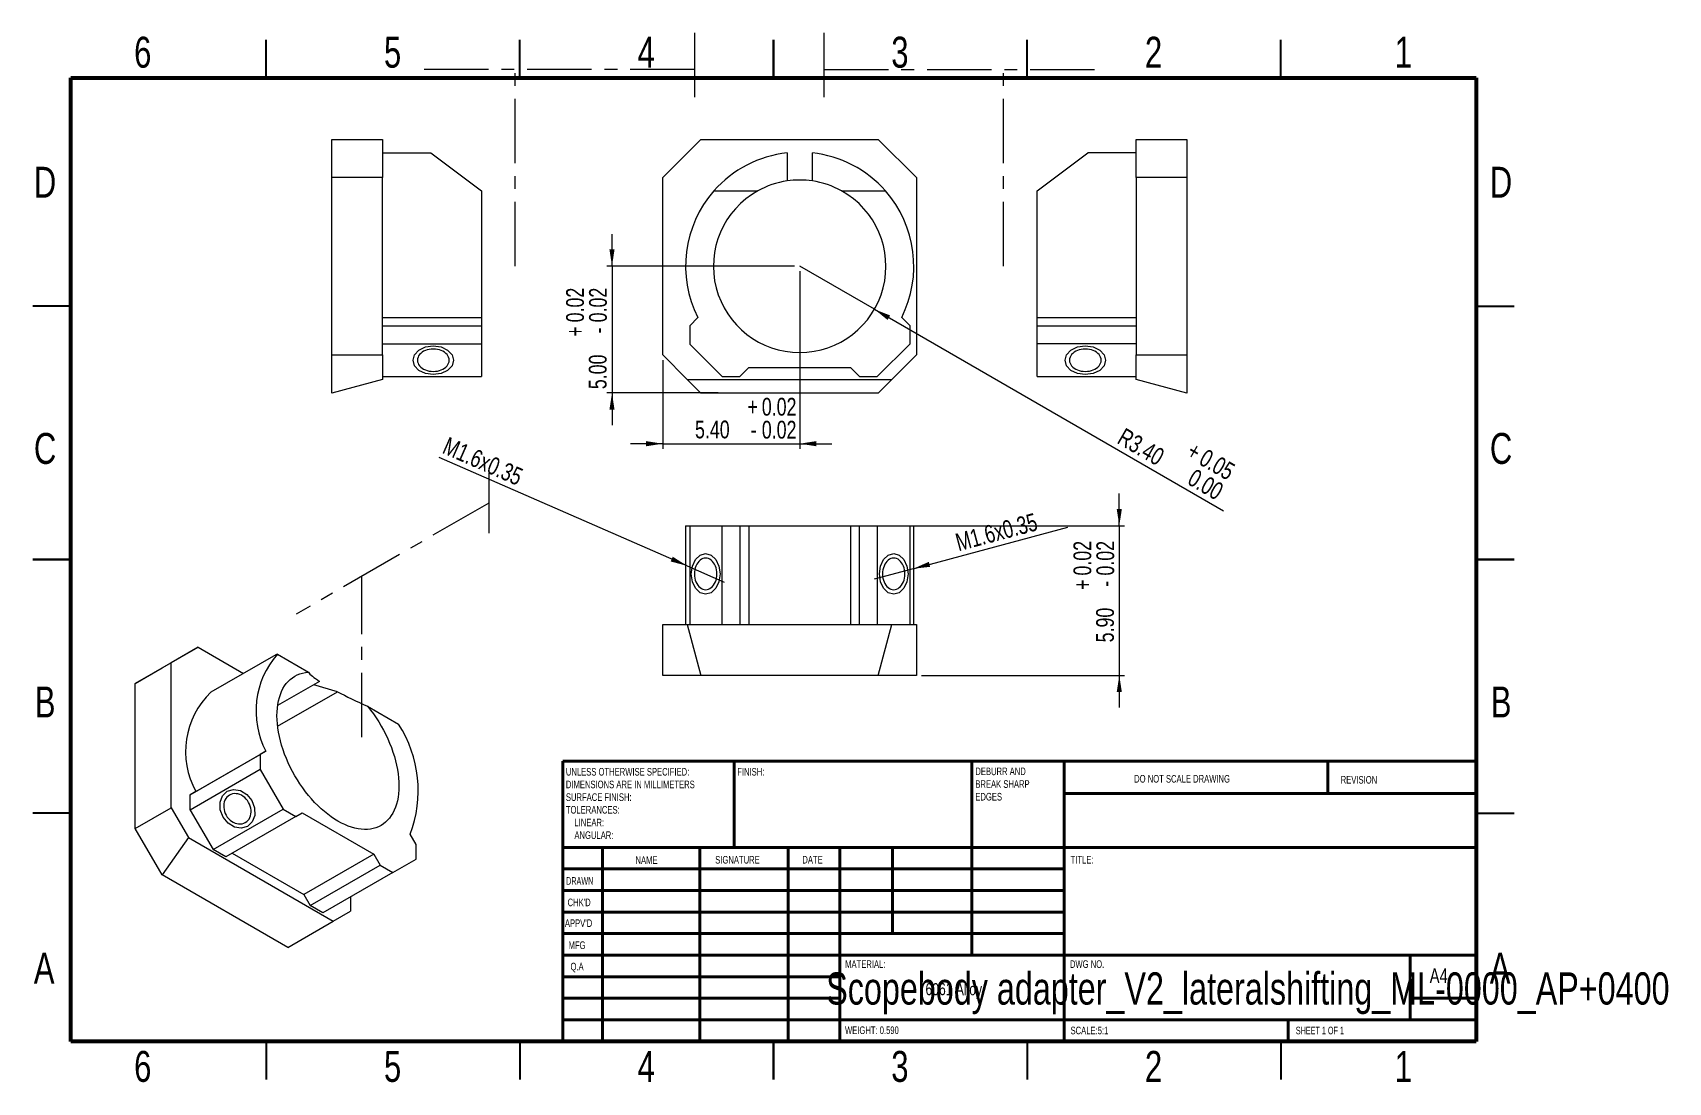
# Model space of a CAD drawing. Header units: millimetres. Extents: x 2 to 325, y 2 to 209.
import ezdxf

# ---------------------------------------------------------------- set-up
doc = ezdxf.new("R2010")
doc.units = ezdxf.units.MM
doc.linetypes.add('CENTERX2', pattern=[20.32, 12.7, -2.54, 2.54, -2.54])
doc.styles.add('SLDTEXTSTYLE0', font='TXT', dxfattribs={"width": 0.75})
doc.styles.add('SLDTEXTSTYLE1', font='TXT', dxfattribs={"width": 0.686449})
doc.styles.add('SLDTEXTSTYLE2', font='TXT', dxfattribs={"width": 0.6875})
doc.dimstyles.new('SLDDIMSTYLE0', dxfattribs={"dimtxt": 3.5, "dimasz": 3.302, "dimexe": 0, "dimexo": 0.0625, "dimgap": 0.875, "dimtad": 1, "dimlfac": 0.2, "dimrnd": 1e-09, "dimzin": 4, "dimdsep": 46, "dimtxsty": 'SLDTEXTSTYLE0', "dimsah": 1, "dimcen": 0.09, "dimadec": 0, "dimazin": 1, "dimtol": 1, "dimtp": 0.02, "dimtm": 0.02, "dimtfac": 1, "dimtmove": 0, "dimatfit": 0, "dimfxl": 0, "dimfrac": 2, "dimtolj": 1, "dimarcsym": 0})
doc.dimstyles.new('SLDDIMSTYLE1', dxfattribs={"dimtxt": 3.5, "dimasz": 3.302, "dimexe": 0, "dimexo": 0.0625, "dimgap": 0.875, "dimtad": 1, "dimlfac": 0.2, "dimrnd": 1e-09, "dimzin": 4, "dimdsep": 46, "dimtxsty": 'SLDTEXTSTYLE0', "dimsah": 1, "dimcen": 0, "dimadec": 0, "dimazin": 1, "dimtol": 1, "dimtp": 0.05, "dimtfac": 1, "dimtofl": 0, "dimtmove": 0, "dimatfit": 3, "dimfxl": 0, "dimfrac": 2, "dimtolj": 1, "dimtzin": 0, "dimarcsym": 0})
doc.dimstyles.new('SLDDIMSTYLE2', dxfattribs={"dimtxt": 3.5, "dimasz": 3.302, "dimexe": 0, "dimexo": 0.0625, "dimgap": 0.875, "dimtad": 1, "dimlfac": 0.2, "dimrnd": 1e-09, "dimzin": 12, "dimdsep": 46, "dimtxsty": 'SLDTEXTSTYLE0', "dimblk1": 'NONE', "dimsah": 1, "dimcen": 0, "dimadec": 0, "dimazin": 3, "dimtfac": 1, "dimtmove": 0, "dimatfit": 3, "dimldrblk": 'NONE', "dimfxl": 0, "dimfrac": 2, "dimtolj": 1, "dimtzin": 12, "dimarcsym": 0})
doc.dimstyles.new('SLDDIMSTYLE3', dxfattribs={"dimtxt": 3.5, "dimasz": 3.302, "dimexe": 0, "dimexo": 0.0625, "dimgap": 0.875, "dimtad": 1, "dimlfac": 0.2, "dimrnd": 1e-09, "dimzin": 12, "dimdsep": 46, "dimtxsty": 'SLDTEXTSTYLE0', "dimblk1": 'NONE', "dimsah": 1, "dimcen": 0, "dimadec": 0, "dimazin": 3, "dimtfac": 1, "dimtmove": 0, "dimatfit": 3, "dimldrblk": 'NONE', "dimfxl": 0, "dimfrac": 2, "dimtolj": 1, "dimtzin": 12, "dimarcsym": 0})

# ---------------------------------------------------------------- blocks, each defined once
blk = doc.blocks.new('SW_NOTE_0')
at = {"color": 0, "linetype": 'Continuous', "lineweight": 0, "char_height": 1.5, "attachment_point": 1, "style": 'SLDTEXTSTYLE0'}
for s, insert in [('UNLESS OTHERWISE SPECIFIED:', (0, 1.93)), ('SURFACE FINISH:', (0, -3.07)), ('DIMENSIONS ARE IN MILLIMETERS', (0, -0.57)), ('TOLERANCES:', (0, -5.57)), ('LINEAR:', (1.69, -8.07)), ('ANGULAR:', (1.69, -10.57))]:
    blk.add_mtext(s, dxfattribs=dict(at, insert=insert))
blk = doc.blocks.new('SW_NOTE_0_1')
at = {"color": 0, "linetype": 'Continuous', "lineweight": 0, "char_height": 1.5, "attachment_point": 1, "style": 'SLDTEXTSTYLE0'}
for s, insert in [('DEBURR AND', (0, 1.93)), ('BREAK SHARP', (0, -0.57)), ('EDGES', (0, -3.07))]:
    blk.add_mtext(s, dxfattribs=dict(at, insert=insert))
blk = doc.blocks.new('_D')
at = {"color": 7, "linetype": 'Continuous', "lineweight": 0}
for p, q in [((116.69, 162.86), (116.69, 169.21)), ((152.69, 162.86), (115.69, 162.86)), ((116.69, 162.86), (116.69, 137.86)), ((137.63, 137.86), (115.69, 137.86)), ((116.69, 137.86), (116.69, 131.51))]:
    blk.add_line(p, q, dxfattribs=at)
at = {"color": 7, "linetype": 'Continuous', "lineweight": 18}
for points in [[(116.69, 162.86), (117.19, 166.16), (116.18, 166.16)], [(116.69, 137.86), (116.18, 134.56), (117.19, 134.56)]]:
    blk.add_solid(points, dxfattribs=at)
at = {"color": 7, "linetype": 'Continuous', "lineweight": 18, "char_height": 3.5, "attachment_point": 1, "rotation": 90, "style": 'SLDTEXTSTYLE0'}
for s, insert in [('0.02', (107.65, 151.79)), ('0.02', (112.17, 151.79)), ('+', (107.65, 148.96)), ('-', (112.17, 149.6)), ('5.00', (112.12, 138.61))]:
    blk.add_mtext(s, dxfattribs=dict(at, insert=insert))
blk = doc.blocks.new('_D_1')
at = {"color": 7, "linetype": 'Continuous', "lineweight": 0}
for p, q in [((153.69, 161.86), (153.69, 126.86)), ((126.69, 144.36), (126.69, 126.86)), ((126.69, 127.86), (120.34, 127.86)), ((126.69, 127.86), (153.69, 127.86)), ((153.69, 127.86), (160.04, 127.86))]:
    blk.add_line(p, q, dxfattribs=at)
at = {"color": 7, "linetype": 'Continuous', "lineweight": 18}
for points in [[(126.69, 127.86), (123.38, 128.37), (123.38, 127.35)], [(153.69, 127.86), (156.99, 127.35), (156.99, 128.37)]]:
    blk.add_solid(points, dxfattribs=at)
at = {"color": 7, "linetype": 'Continuous', "lineweight": 18, "char_height": 3.5, "attachment_point": 1, "style": 'SLDTEXTSTYLE0'}
for s, insert in [('+', (143.39, 136.9)), ('0.02', (146.22, 136.9)), ('5.40', (133.05, 132.42)), ('0.02', (146.22, 132.37)), ('-', (144.03, 132.37))]:
    blk.add_mtext(s, dxfattribs=dict(at, insert=insert))
blk = doc.blocks.new('_D_2')
at = {"color": 7, "linetype": 'Continuous', "lineweight": 0}
for q in [(153.69, 162.86), (237.21, 114.63)]:
    blk.add_line((168.41, 154.36), q, dxfattribs=at)
at = {"color": 7, "linetype": 'Continuous', "lineweight": 18}
blk.add_solid([(168.41, 154.36), (171.01, 152.27), (171.52, 153.15)], dxfattribs=at)
at = {"color": 7, "linetype": 'Continuous', "lineweight": 18, "char_height": 3.5, "attachment_point": 1, "rotation": 330, "style": 'SLDTEXTSTYLE0'}
for s, insert in [('R3.40', (217.79, 131.11)), ('+', (231.44, 128.4)), ('0.05', (233.89, 126.98)), ('0.00', (231.63, 123.06))]:
    blk.add_mtext(s, dxfattribs=dict(at, insert=insert))
blk = doc.blocks.new('_D_3')
at = {"color": 7, "linetype": 'Continuous', "lineweight": 0}
for q in [(206.55, 111.38), (168.36, 101.14)]:
    blk.add_line((176.08, 103.21), q, dxfattribs=at)
at = {"color": 7, "linetype": 'Continuous', "lineweight": 18}
blk.add_solid([(176.08, 103.21), (179.41, 103.58), (179.14, 104.56)], dxfattribs=at)
at = {"color": 7, "linetype": 'Continuous', "lineweight": 18, "insert": (184.1, 110.01), "char_height": 3.5, "attachment_point": 1, "rotation": 15, "style": 'SLDTEXTSTYLE0'}
blk.add_mtext('M1.6x0.35', dxfattribs=at)
blk = doc.blocks.new('_None')
blk = doc.blocks.new('_D_4')
at = {"color": 7, "linetype": 'Continuous', "lineweight": 0}
for q in [(82.63, 125.17), (138.82, 100.57)]:
    blk.add_line((131.49, 103.78), q, dxfattribs=at)
at = {"color": 7, "linetype": 'Continuous', "lineweight": 18}
blk.add_solid([(131.49, 103.78), (128.67, 105.57), (128.26, 104.64)], dxfattribs=at)
at = {"color": 7, "linetype": 'Continuous', "lineweight": 18, "insert": (84.43, 129.3), "char_height": 3.5, "attachment_point": 1, "rotation": 336.3607, "style": 'SLDTEXTSTYLE0'}
blk.add_mtext('M1.6x0.35', dxfattribs=at)
blk = doc.blocks.new('_D_5')
at = {"color": 7, "linetype": 'Continuous', "lineweight": 0}
for p, q in [((216.69, 111.68), (216.69, 118.03)), ((171.69, 111.68), (217.69, 111.68)), ((216.69, 111.68), (216.69, 82.18)), ((177.69, 82.18), (217.69, 82.18)), ((216.69, 82.18), (216.69, 75.83))]:
    blk.add_line(p, q, dxfattribs=at)
at = {"color": 7, "linetype": 'Continuous', "lineweight": 18}
for points in [[(216.69, 111.68), (217.19, 114.98), (216.18, 114.98)], [(216.69, 82.18), (216.18, 78.88), (217.19, 78.88)]]:
    blk.add_solid(points, dxfattribs=at)
at = {"color": 7, "linetype": 'Continuous', "lineweight": 18, "char_height": 3.5, "attachment_point": 1, "rotation": 90, "style": 'SLDTEXTSTYLE0'}
for s, insert in [('0.02', (207.65, 101.86)), ('0.02', (212.17, 101.86)), ('+', (207.65, 99.03)), ('-', (212.17, 99.67)), ('5.90', (212.12, 88.69))]:
    blk.add_mtext(s, dxfattribs=dict(at, insert=insert))

msp = doc.modelspace()

# ---------------------------------------------------------------- linework, layer by layer
at = {"color": 7, "linetype": 'Continuous', "lineweight": 35}
for p, q in [((48.5, 200), (48.5, 207.5)), ((98.5, 200), (98.5, 207.5)), ((148.5, 207.5), (148.5, 200)), ((148.5, 200), (148.5, 207.5)), ((198.5, 200), (198.5, 207.5)), ((248.5, 200), (248.5, 207.5)), ((10, 155), (2.5, 155)), ((287, 155), (294.5, 155)), ((2.5, 105), (10, 105)), ((10, 105), (2.5, 105)), ((294.5, 105), (287, 105)), ((287, 105), (294.5, 105)), ((10, 55), (2.5, 55)), ((287, 55), (294.5, 55)), ((48.5, 10), (48.5, 2.5)), ((98.5, 10), (98.5, 2.5)), ((148.5, 2.5), (148.5, 10)), ((148.5, 10), (148.5, 2.5)), ((198.5, 10), (198.5, 2.5)), ((248.5, 10), (248.5, 2.5))]:
    msp.add_line(p, q, dxfattribs=at)
at = {"color": 7, "linetype": 'CENTERX2'}
for p, q in [((132.982, 208.908), (132.982, 194.408)), ((158.476, 208.908), (158.476, 194.408)), ((132.982, 201.658), (79.318, 201.658)), ((97.577, 162.858), (97.577, 201.658)), ((158.476, 201.658), (212.14, 201.658)), ((193.882, 162.858), (193.882, 201.658)), ((92.379, 122.061), (92.379, 110.221)), ((92.379, 116.141), (54.433, 94.235)), ((67.344, 70.006), (67.344, 101.688))]:
    msp.add_line(p, q, dxfattribs=at)
at = {"color": 7, "linetype": 'Continuous', "lineweight": 70}
for p, q in [((10, 10), (10, 200)), ((10, 200), (287, 200)), ((287, 200), (287, 10)), ((287, 10), (10, 10))]:
    msp.add_line(p, q, dxfattribs=at)
at = {"color": 7, "linetype": 'Continuous', "lineweight": 25}
for p, q in [((61.467, 187.858), (71.467, 187.858)), ((61.467, 180.358), (61.467, 187.858)), ((71.467, 187.858), (71.467, 180.358)), ((134.185, 187.858), (126.685, 180.358)), ((134.185, 187.858), (169.185, 187.858)), ((176.685, 180.358), (169.185, 187.858)), ((219.992, 180.358), (219.992, 187.858)), ((219.992, 187.858), (229.992, 187.858)), ((229.992, 187.858), (229.992, 180.358)), ((71.467, 185.219), (80.967, 185.219)), ((80.967, 185.219), (90.967, 177.719)), ((151.185, 185.219), (151.185, 179.673)), ((156.185, 179.673), (156.185, 185.219)), ((200.492, 177.719), (210.492, 185.219)), ((219.992, 185.219), (210.492, 185.219)), ((71.467, 180.358), (61.467, 180.358)), ((61.467, 145.358), (61.467, 180.358)), ((71.467, 145.358), (71.467, 180.358)), ((90.967, 177.719), (90.967, 152.75)), ((126.685, 145.358), (126.685, 180.358)), ((136.791, 177.719), (145.429, 177.719)), ((161.941, 177.719), (170.579, 177.719)), ((176.685, 180.358), (176.685, 145.358)), ((200.492, 152.754), (200.492, 177.719)), ((229.992, 180.358), (219.992, 180.358)), ((219.992, 180.358), (219.992, 145.358)), ((229.992, 180.358), (229.992, 145.358)), ((71.467, 152.75), (90.967, 152.75)), ((90.967, 152.75), (90.967, 151.094)), ((133.583, 152.75), (132.013, 151.094)), ((175.453, 151.09), (173.789, 152.754)), ((200.492, 152.754), (219.992, 152.754)), ((200.492, 151.09), (200.492, 152.754)), ((71.467, 151.094), (90.967, 151.094)), ((90.967, 151.094), (90.967, 147.462)), ((132.013, 151.094), (132.013, 147.462)), ((175.453, 147.555), (175.453, 151.09)), ((200.492, 151.09), (219.992, 151.09)), ((200.492, 147.555), (200.492, 151.09)), ((61.467, 137.858), (61.467, 145.358)), ((61.467, 145.358), (71.467, 145.358)), ((90.967, 147.462), (71.467, 147.462)), ((71.467, 145.358), (71.467, 140.537)), ((90.967, 147.462), (90.967, 141.091)), ((126.685, 145.358), (131.506, 140.537)), ((132.013, 147.462), (138.383, 141.091)), ((168.989, 141.09), (175.453, 147.555)), ((171.865, 140.537), (176.685, 145.358)), ((219.992, 147.555), (200.492, 147.555)), ((200.492, 141.09), (200.492, 147.555)), ((219.992, 145.358), (229.992, 145.358)), ((219.992, 140.537), (219.992, 145.358)), ((229.992, 145.358), (229.992, 137.858)), ((141.919, 141.091), (143.685, 142.858)), ((143.685, 142.858), (163.685, 142.858)), ((163.685, 142.858), (165.453, 141.09)), ((71.467, 140.537), (61.467, 137.858)), ((71.467, 141.091), (90.967, 141.091)), ((71.467, 141.09), (90.967, 141.09)), ((90.967, 141.091), (90.967, 141.09)), ((131.506, 140.537), (171.865, 140.537)), ((131.506, 140.537), (134.185, 137.858)), ((138.383, 141.091), (141.919, 141.091)), ((165.453, 141.09), (168.989, 141.09)), ((169.185, 137.858), (171.865, 140.537)), ((200.492, 141.09), (219.992, 141.09)), ((229.992, 137.858), (219.992, 140.537)), ((169.185, 137.858), (134.185, 137.858)), ((131.185, 111.678), (131.185, 92.178)), ((131.185, 111.678), (132.013, 111.678)), ((132.013, 111.678), (132.013, 92.178)), ((132.013, 111.678), (138.383, 111.678)), ((138.383, 92.178), (138.383, 111.678)), ((138.383, 111.678), (141.919, 111.678)), ((141.919, 111.678), (141.919, 92.178)), ((141.919, 111.678), (143.685, 111.678)), ((143.685, 111.678), (143.685, 92.178)), ((143.685, 111.678), (163.685, 111.678)), ((163.685, 111.678), (163.685, 92.178)), ((163.685, 111.678), (165.453, 111.678)), ((165.453, 92.178), (165.453, 111.678)), ((165.453, 111.678), (168.989, 111.678)), ((168.989, 111.678), (168.989, 92.178)), ((168.989, 111.678), (175.453, 111.678)), ((175.453, 92.178), (175.453, 111.678)), ((175.453, 111.678), (176.185, 111.678)), ((176.185, 92.178), (176.185, 111.678)), ((126.685, 82.178), (126.685, 92.178)), ((126.685, 92.178), (131.506, 92.178)), ((131.506, 92.178), (171.865, 92.178)), ((131.506, 92.178), (134.185, 82.178)), ((169.185, 82.178), (171.865, 92.178)), ((171.865, 92.178), (176.685, 92.178)), ((176.685, 92.178), (176.685, 82.178)), ((28.022, 83.639), (35.093, 87.722)), ((35.093, 87.722), (29.789, 84.659)), ((35.093, 87.722), (44.06, 82.545)), ((29.789, 84.659), (22.718, 80.577)), ((29.789, 56.08), (29.789, 84.659)), ((50.43, 86.222), (37.632, 78.834)), ((50.724, 86.339), (56.832, 82.812)), ((22.718, 80.577), (28.022, 83.639)), ((59.059, 80.995), (50.78, 76.215)), ((134.185, 82.178), (126.685, 82.178)), ((169.185, 82.178), (134.185, 82.178)), ((176.685, 82.178), (169.185, 82.178)), ((22.718, 51.998), (22.718, 80.577)), ((50.779, 72.133), (62.595, 78.954)), ((62.595, 78.954), (57.882, 80.315)), ((68.508, 76.072), (74.616, 72.546)), ((33.557, 58.589), (47.345, 66.549)), ((34.667, 59.301), (48.456, 67.26)), ((48.456, 67.26), (47.345, 66.549)), ((47.345, 66.549), (47.345, 63.583)), ((47.345, 63.583), (33.557, 55.623)), ((47.345, 63.583), (51.85, 55.781)), ((34.667, 59.301), (33.557, 58.589)), ((33.557, 55.623), (33.557, 58.589)), ((22.718, 51.998), (29.789, 56.08)), ((29.789, 56.08), (33.198, 50.176)), ((33.557, 55.623), (38.061, 47.821)), ((38.061, 47.821), (51.85, 55.781)), ((51.85, 55.781), (54.35, 54.338)), ((54.35, 54.338), (55.599, 55.059)), ((55.599, 55.059), (69.741, 46.895)), ((28.022, 42.812), (22.718, 51.998)), ((54.35, 54.338), (40.561, 46.378)), ((33.198, 50.176), (28.022, 42.812)), ((33.198, 50.176), (61.736, 33.701)), ((78.062, 48.813), (76.885, 50.851)), ((78.062, 45.927), (78.062, 48.813)), ((40.561, 46.378), (38.061, 47.821)), ((41.81, 47.099), (55.952, 38.935)), ((69.741, 46.895), (55.952, 38.935)), ((69.741, 46.895), (70.991, 44.73)), ((73.491, 43.287), (78.062, 45.927)), ((52.77, 28.525), (28.022, 42.812)), ((57.202, 36.77), (70.991, 44.73)), ((73.491, 43.287), (59.702, 35.327)), ((70.991, 44.73), (73.491, 43.287)), ((55.952, 38.935), (57.202, 36.77)), ((59.702, 35.327), (57.202, 36.77)), ((61.736, 33.701), (65.145, 35.67)), ((65.145, 38.469), (65.145, 35.67)), ((52.77, 28.525), (61.736, 33.701))]:
    msp.add_line(p, q, dxfattribs=at)
at = {"color": 7, "linetype": 'Continuous', "lineweight": 50}
for p, q in [((107, 65.25), (287, 65.25)), ((107, 65.25), (107, 10)), ((140.8, 48.25), (140.8, 65.25)), ((187.6, 65.25), (187.6, 27)), ((205.8, 65.25), (205.8, 10)), ((257.8, 58.875), (257.8, 65.25)), ((287, 58.875), (205.8, 58.875)), ((287, 48.25), (107, 48.25)), ((114.8, 48.25), (114.8, 10)), ((133.991, 48.25), (133.991, 10)), ((151.399, 48.25), (151.399, 10)), ((161.6, 10), (161.6, 48.25)), ((172, 31.25), (172, 48.25)), ((205.8, 44), (107, 44)), ((205.8, 39.75), (107, 39.75)), ((205.8, 35.5), (107, 35.5)), ((205.8, 31.25), (107, 31.25)), ((161.6, 27), (107, 27)), ((161.6, 27), (287, 27)), ((274, 14.25), (274, 27)), ((161.6, 22.75), (107, 22.75)), ((161.6, 18.5), (107, 18.5)), ((287, 18.5), (274, 18.5)), ((107, 14.25), (287, 14.25)), ((250, 10), (250, 14.25))]:
    msp.add_line(p, q, dxfattribs=at)
at = {"color": 7, "linetype": 'Continuous', "lineweight": 18, "flags": 128}
for points in [[(77.467, 144.324), (77.771, 145.406), (78.638, 146.324), (79.936, 146.937), (81.467, 147.152), (82.997, 146.937), (84.295, 146.324), (85.162, 145.406), (85.467, 144.324), (85.162, 143.241), (84.295, 142.324), (82.997, 141.711), (81.467, 141.495), (79.936, 141.711), (78.638, 142.324), (77.771, 143.241), (77.467, 144.324)], [(213.992, 144.322), (213.687, 143.24), (212.82, 142.322), (211.522, 141.709), (209.992, 141.494), (208.461, 141.709), (207.163, 142.322), (206.296, 143.24), (205.992, 144.322), (206.296, 145.405), (207.163, 146.322), (208.461, 146.936), (209.992, 147.151), (211.522, 146.936), (212.82, 146.322), (213.687, 145.405), (213.992, 144.322)], [(135.151, 98.178), (134.069, 98.483), (133.151, 99.35), (132.538, 100.648), (132.323, 102.178), (132.538, 103.709), (133.151, 105.007), (134.069, 105.874), (135.151, 106.178), (136.233, 105.874), (137.151, 105.007), (137.764, 103.709), (137.98, 102.178), (137.764, 100.648), (137.151, 99.35), (136.233, 98.483), (135.151, 98.178)], [(172.221, 98.178), (171.138, 98.483), (170.221, 99.35), (169.608, 100.648), (169.392, 102.178), (169.608, 103.709), (170.221, 105.007), (171.138, 105.874), (172.221, 106.178), (173.303, 105.874), (174.221, 105.007), (174.834, 103.709), (175.049, 102.178), (174.834, 100.648), (174.221, 99.35), (173.303, 98.483), (172.221, 98.178)], [(40.018, 54.229), (39.468, 55.679), (39.432, 57.157), (39.916, 58.437), (40.847, 59.326), (42.081, 59.687), (43.432, 59.466), (44.694, 58.696), (45.675, 57.495), (46.225, 56.045), (46.261, 54.567), (45.777, 53.286), (44.847, 52.398), (43.612, 52.037), (42.261, 52.258), (40.999, 53.028), (40.018, 54.229)]]:
    msp.add_lwpolyline(points, dxfattribs=at)
at = {"color": 7, "linetype": 'Continuous', "lineweight": 25, "flags": 128}
for points in [[(81.467, 142.114), (81.874, 142.133), (82.275, 142.189), (82.662, 142.282), (83.029, 142.41), (83.369, 142.571), (83.676, 142.761), (83.946, 142.978), (84.173, 143.219), (84.354, 143.478), (84.485, 143.752), (84.565, 144.035), (84.592, 144.324), (84.565, 144.612), (84.485, 144.896), (84.354, 145.169), (84.173, 145.429), (83.946, 145.669), (83.676, 145.886), (83.369, 146.077), (83.029, 146.237), (82.662, 146.365), (82.275, 146.458), (81.874, 146.514), (81.467, 146.533), (81.059, 146.514), (80.658, 146.458), (80.271, 146.365), (79.904, 146.237), (79.564, 146.077), (79.257, 145.886), (78.987, 145.669), (78.76, 145.429), (78.579, 145.169), (78.448, 144.896), (78.368, 144.612), (78.342, 144.324), (78.368, 144.035), (78.448, 143.752), (78.579, 143.478), (78.76, 143.219), (78.987, 142.978), (79.257, 142.761), (79.564, 142.571), (79.904, 142.41), (80.271, 142.282), (80.658, 142.189), (81.059, 142.133), (81.467, 142.114)], [(209.992, 146.532), (209.584, 146.513), (209.183, 146.457), (208.796, 146.364), (208.429, 146.236), (208.089, 146.075), (207.782, 145.885), (207.513, 145.668), (207.285, 145.427), (207.105, 145.168), (206.973, 144.894), (206.893, 144.611), (206.867, 144.322), (206.893, 144.034), (206.973, 143.751), (207.105, 143.477), (207.285, 143.218), (207.513, 142.977), (207.782, 142.76), (208.089, 142.569), (208.429, 142.409), (208.796, 142.281), (209.183, 142.188), (209.584, 142.132), (209.992, 142.113), (210.4, 142.132), (210.801, 142.188), (211.188, 142.281), (211.554, 142.409), (211.894, 142.569), (212.201, 142.76), (212.471, 142.977), (212.698, 143.218), (212.879, 143.477), (213.01, 143.751), (213.09, 144.034), (213.117, 144.322), (213.09, 144.611), (213.01, 144.894), (212.879, 145.168), (212.698, 145.427), (212.471, 145.668), (212.201, 145.885), (211.894, 146.075), (211.554, 146.236), (211.188, 146.364), (210.801, 146.457), (210.4, 146.513), (209.992, 146.532)], [(137.361, 102.178), (137.342, 102.586), (137.285, 102.987), (137.193, 103.374), (137.065, 103.741), (136.904, 104.081), (136.714, 104.388), (136.496, 104.658), (136.256, 104.885), (135.997, 105.065), (135.723, 105.197), (135.44, 105.277), (135.151, 105.303), (134.863, 105.277), (134.579, 105.197), (134.305, 105.065), (134.046, 104.885), (133.806, 104.658), (133.589, 104.388), (133.398, 104.081), (133.237, 103.741), (133.11, 103.374), (133.017, 102.987), (132.96, 102.586), (132.941, 102.178), (132.96, 101.77), (133.017, 101.37), (133.11, 100.982), (133.237, 100.616), (133.398, 100.276), (133.589, 99.969), (133.806, 99.699), (134.046, 99.472), (134.305, 99.291), (134.579, 99.16), (134.863, 99.08), (135.151, 99.053), (135.44, 99.08), (135.723, 99.16), (135.997, 99.291), (136.256, 99.472), (136.496, 99.699), (136.714, 99.969), (136.904, 100.276), (137.065, 100.616), (137.193, 100.982), (137.285, 101.37), (137.342, 101.77), (137.361, 102.178)], [(174.431, 102.178), (174.412, 102.586), (174.355, 102.987), (174.262, 103.374), (174.135, 103.741), (173.974, 104.081), (173.783, 104.388), (173.566, 104.658), (173.326, 104.885), (173.067, 105.065), (172.793, 105.197), (172.509, 105.277), (172.221, 105.303), (171.932, 105.277), (171.649, 105.197), (171.375, 105.065), (171.116, 104.885), (170.876, 104.658), (170.658, 104.388), (170.468, 104.081), (170.307, 103.741), (170.179, 103.374), (170.086, 102.987), (170.03, 102.586), (170.011, 102.178), (170.03, 101.77), (170.086, 101.37), (170.179, 100.982), (170.307, 100.616), (170.468, 100.276), (170.658, 99.969), (170.876, 99.699), (171.116, 99.472), (171.375, 99.291), (171.649, 99.16), (171.932, 99.08), (172.221, 99.053), (172.509, 99.08), (172.793, 99.16), (173.067, 99.291), (173.326, 99.472), (173.566, 99.699), (173.783, 99.969), (173.974, 100.276), (174.135, 100.616), (174.262, 100.982), (174.355, 101.37), (174.412, 101.77), (174.431, 102.178)], [(68.508, 76.072), (69.087, 75.341), (69.647, 74.584), (70.184, 73.805), (70.698, 73.005), (71.187, 72.188), (71.648, 71.355), (72.082, 70.509), (72.486, 69.653), (72.86, 68.79), (73.201, 67.922), (73.509, 67.052), (73.783, 66.184), (74.022, 65.318), (74.226, 64.459), (74.393, 63.609), (74.524, 62.77), (74.617, 61.946), (74.673, 61.138), (74.691, 60.35), (74.671, 59.584), (74.613, 58.842), (74.518, 58.127), (74.386, 57.44), (74.217, 56.785), (74.012, 56.162), (73.771, 55.575), (73.495, 55.024), (73.186, 54.512), (72.843, 54.04), (72.468, 53.61), (72.062, 53.223), (71.627, 52.88), (71.164, 52.582), (70.674, 52.331), (70.159, 52.127), (69.621, 51.97), (69.061, 51.862), (68.48, 51.802), (67.881, 51.791), (67.266, 51.828), (66.637, 51.914), (65.995, 52.049), (65.343, 52.231), (64.682, 52.461), (64.015, 52.738), (63.343, 53.06), (62.67, 53.427), (61.996, 53.837), (61.325, 54.29), (60.658, 54.784), (59.997, 55.317), (59.345, 55.888), (58.703, 56.495), (58.073, 57.135), (57.458, 57.808), (56.86, 58.51), (56.279, 59.24), (55.719, 59.996), (55.18, 60.774), (54.665, 61.573), (54.175, 62.39), (53.712, 63.222), (53.277, 64.067), (52.872, 64.923), (52.497, 65.786), (52.154, 66.653), (51.844, 67.523), (51.569, 68.392), (51.328, 69.258), (51.122, 70.117), (50.953, 70.968), (50.821, 71.807), (50.726, 72.632), (50.669, 73.44), (50.649, 74.229), (50.667, 74.997), (50.723, 75.74), (50.816, 76.456), (50.946, 77.144), (51.114, 77.801), (51.317, 78.425), (51.557, 79.015), (51.831, 79.567), (52.139, 80.081), (52.48, 80.555), (52.853, 80.987), (53.258, 81.376), (53.691, 81.721), (54.153, 82.021), (54.642, 82.274), (55.156, 82.481), (55.693, 82.64), (56.253, 82.75), (56.832, 82.812)], [(44.409, 53.155), (44.684, 53.345), (44.928, 53.578), (45.136, 53.85), (45.305, 54.156), (45.431, 54.491), (45.514, 54.85), (45.551, 55.226), (45.542, 55.613), (45.486, 56.005), (45.385, 56.394), (45.241, 56.773), (45.056, 57.137), (44.833, 57.48), (44.577, 57.794), (44.29, 58.076), (43.979, 58.32), (43.649, 58.521), (43.304, 58.677), (42.952, 58.785), (42.598, 58.843), (42.249, 58.85), (41.909, 58.806), (41.586, 58.712), (41.284, 58.568), (41.009, 58.378), (40.765, 58.146), (40.557, 57.874), (40.389, 57.568), (40.262, 57.232), (40.179, 56.873), (40.142, 56.497), (40.152, 56.11), (40.207, 55.719), (40.308, 55.33), (40.452, 54.95), (40.637, 54.586), (40.86, 54.244), (41.117, 53.929), (41.403, 53.648), (41.714, 53.404), (42.045, 53.202), (42.389, 53.046), (42.741, 52.938), (43.095, 52.88), (43.445, 52.873), (43.784, 52.918), (44.107, 53.012), (44.409, 53.155)]]:
    msp.add_lwpolyline(points, dxfattribs=at)
at = {"color": 7, "linetype": 'Continuous', "lineweight": 25}
for centre, radius, start, end in [((153.685, 162.858), 22.5, 96.37937, 138.66392), ((153.685, 162.858), 22.5, 41.33608, 83.62063), ((153.685, 162.858), 22.5, 138.66392, 206.69384), ((153.685, 162.858), 17, 119.05456, 60.94544), ((153.685, 162.858), 17, 98.45652, 119.05456), ((153.685, 162.858), 17, 81.54348, 98.45652), ((153.685, 162.858), 17, 60.94544, 81.54348), ((153.685, 162.858), 22.5, 333.31673, 41.33608), ((63.496, 75.146), 16.982, 138.77096, 207.6683), ((48.713, 67.16), 16.095, 133.50688, 209.23031), ((54.437, 59.469), 24.046, 338.99902, 32.94562)]:
    msp.add_arc(centre, radius, start, end, dxfattribs=at)
for major_axis, start_param, end_param in [((26.486, -10.575), 2.9835094, 3.0475381), ((20.012, -7.99), 3.3257572, 3.6852609), ((20.012, -7.99), 3.9804491, 4.3399528)]:
    msp.add_ellipse((76.681, 75.396), major_axis=major_axis, ratio=0.119714, start_param=start_param, end_param=end_param, dxfattribs=at)

# ---------------------------------------------------------------- block references
at = {"color": 7, "linetype": 'Continuous', "lineweight": 0}
for name, p in [('SW_NOTE_0', (107.594, 61.987)), ('SW_NOTE_0_1', (188.309, 62.069))]:
    msp.add_blockref(name, p, dxfattribs=at)

# ---------------------------------------------------------------- texts
for s, insert, char_height, attachment_point, style in [('6', (24.189, 208.114), 6.096, 2, 'SLDTEXTSTYLE0'), ('5', (73.439, 208.114), 6.096, 2, 'SLDTEXTSTYLE0'), ('4', (123.439, 208.114), 6.096, 2, 'SLDTEXTSTYLE0'), ('3', (173.439, 208.114), 6.096, 2, 'SLDTEXTSTYLE0'), ('2', (223.439, 208.114), 6.096, 2, 'SLDTEXTSTYLE0'), ('1', (272.689, 208.114), 6.096, 2, 'SLDTEXTSTYLE0'), ('D', (4.93, 182.476), 6.096, 2, 'SLDTEXTSTYLE0'), ('D', (291.93, 182.476), 6.096, 2, 'SLDTEXTSTYLE0'), ('C', (4.937, 129.976), 6.096, 2, 'SLDTEXTSTYLE0'), ('C', (291.937, 129.976), 6.096, 2, 'SLDTEXTSTYLE0'), ('B', (4.953, 79.976), 6.096, 2, 'SLDTEXTSTYLE0'), ('B', (291.953, 79.976), 6.096, 2, 'SLDTEXTSTYLE0'), ('FINISH:', (141.371, 63.919), 1.5, 1, 'SLDTEXTSTYLE0'), ('DO NOT SCALE DRAWING', (219.615, 62.533), 1.5, 1, 'SLDTEXTSTYLE0'), ('REVISION', (260.328, 62.335), 1.5, 1, 'SLDTEXTSTYLE0'), ('NAME', (121.322, 46.501), 1.5, 1, 'SLDTEXTSTYLE0'), ('SIGNATURE', (137.034, 46.562), 1.5, 1, 'SLDTEXTSTYLE0'), ('DATE', (154.215, 46.576), 1.5, 1, 'SLDTEXTSTYLE0'), ('TITLE:', (207.09, 46.576), 1.5, 1, 'SLDTEXTSTYLE0'), ('DRAWN', (107.643, 42.385), 1.5, 1, 'SLDTEXTSTYLE1'), ("CHK'D", (107.939, 38.162), 1.5, 1, 'SLDTEXTSTYLE0'), ("APPV'D", (107.402, 34.066), 1.5, 1, 'SLDTEXTSTYLE0'), ('MFG', (108.124, 29.716), 1.5, 1, 'SLDTEXTSTYLE0'), ('A', (4.757, 27.476), 6.096, 2, 'SLDTEXTSTYLE0'), ('MATERIAL:', (162.646, 25.986), 1.5, 1, 'SLDTEXTSTYLE0'), ('DWG NO.', (206.953, 25.986), 1.5, 1, 'SLDTEXTSTYLE0'), ('A', (291.757, 27.476), 6.096, 2, 'SLDTEXTSTYLE0'), ('Q.A', (108.509, 25.505), 1.5, 1, 'SLDTEXTSTYLE0'), ('Scopebody adapter_V2_lateralshifting_ML-0000_AP+0400', (242.035, 23.607), 6.35, 2, 'SLDTEXTSTYLE0'), ('A4', (277.871, 24.406), 2.9104, 1, 'SLDTEXTSTYLE0'), ('6061 Alloy', (184.065, 21.486), 2.3813, 2, 'SLDTEXTSTYLE0'), ('WEIGHT: 0.590', (162.618, 12.949), 1.4986, 1, 'SLDTEXTSTYLE0'), ('SCALE:5:1', (207.074, 12.9), 1.5, 1, 'SLDTEXTSTYLE0'), ('SHEET 1 OF 1', (251.478, 12.9), 1.5, 1, 'SLDTEXTSTYLE2'), ('6', (24.189, 8.114), 6.096, 2, 'SLDTEXTSTYLE0'), ('5', (73.439, 8.114), 6.096, 2, 'SLDTEXTSTYLE0'), ('4', (123.439, 8.114), 6.096, 2, 'SLDTEXTSTYLE0'), ('3', (173.439, 8.114), 6.096, 2, 'SLDTEXTSTYLE0'), ('2', (223.439, 8.114), 6.096, 2, 'SLDTEXTSTYLE0'), ('1', (272.689, 8.114), 6.096, 2, 'SLDTEXTSTYLE0')]:
    msp.add_mtext(s, dxfattribs=dict(at, insert=insert, char_height=char_height, attachment_point=attachment_point, style=style))

# ---------------------------------------------------------------- dimensions: what is measured, and where the dimension line sits
at = {"color": 7, "linetype": 'Continuous', "lineweight": 18}
for base, p1, p2, picture, middle in [((116.685, 137.858), (153.685, 162.858), (138.629, 137.858), '_D', (116.685, 149.724)), ((216.685, 82.178), (170.685, 111.678), (176.685, 82.178), '_D_5', (216.685, 99.799))]:
    dim = msp.add_linear_dim(base=base, p1=p1, p2=p2, angle=90, dimstyle='SLDDIMSTYLE0', dxfattribs=at)
    dim.commit()
    dim.dimension.update_dxf_attribs({"geometry": picture, "text_midpoint": middle, "dimtype": 160})
dim = msp.add_linear_dim(base=(153.685, 127.858), p1=(126.685, 145.358), p2=(153.685, 162.858), dimstyle='SLDDIMSTYLE0', dxfattribs=at)
dim.commit()
dim.dimension.update_dxf_attribs({"geometry": '_D_1', "text_midpoint": (144.163, 127.858), "dimtype": 160})
dim = msp.add_radius_dim(center=(153.685, 162.858), mpoint=(168.408, 154.358), dimstyle='SLDDIMSTYLE1', dxfattribs=at)
dim.commit()
dim.dimension.update_dxf_attribs({"geometry": '_D_2', "text_midpoint": (226.466, 120.838), "dimtype": 164})
for p1, p2, dimstyle, picture, middle in [((138.815, 100.574), (131.487, 103.782), 'SLDDIMSTYLE3', '_D_4', (92.649, 120.782)), ((168.357, 101.143), (176.085, 103.214), 'SLDDIMSTYLE2', '_D_3', (196.057, 108.565))]:
    dim = msp.add_diameter_dim_2p(p1=p1, p2=p2, text='M1.6x0.35', dimstyle=dimstyle, override={"dimpost": '<>'}, dxfattribs=at)
    dim.commit()
    dim.dimension.update_dxf_attribs({"geometry": picture, "text_midpoint": middle, "dimtype": 163})

doc.saveas('drawing.dxf')
